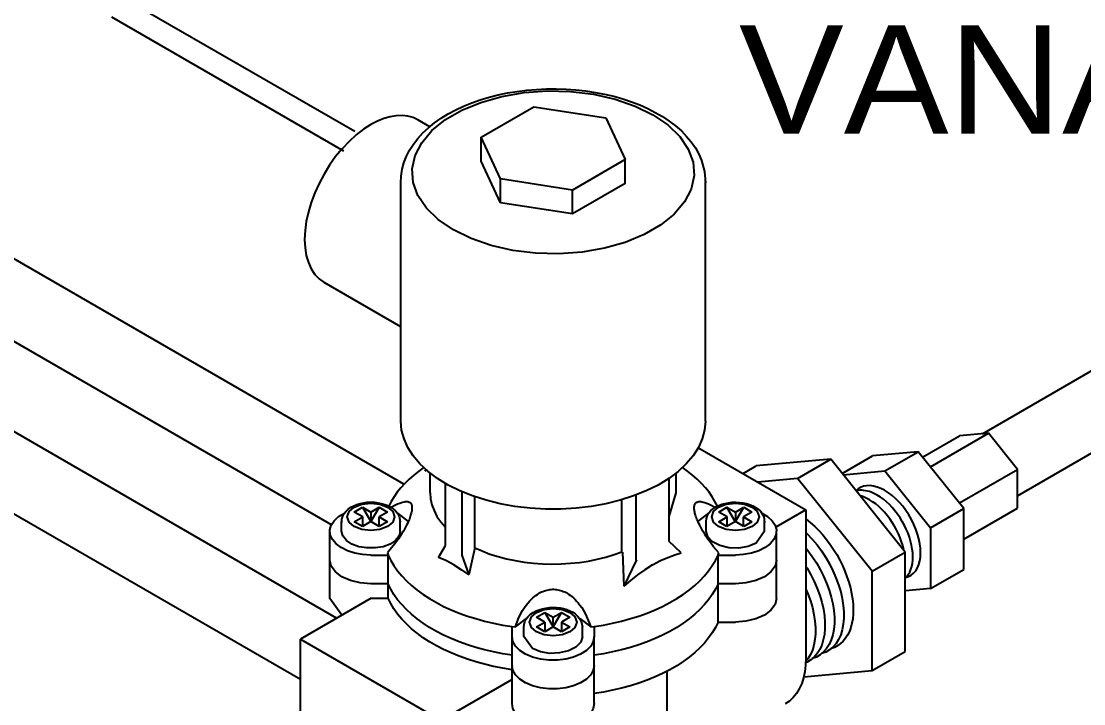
# Model space of a CAD drawing. Header units: centimetres. Extents: x 394264 to 551709, y 50011 to 59011.
# Drawn here: x 525964 to 526077.3, y 53867.6 to 53940.3 of the extents above; entities that cross this region are included whole.
import ezdxf

# ---------------------------------------------------------------- set-up
doc = ezdxf.new("R2010")
doc.units = ezdxf.units.CM
for name, color, linetype, lineweight in [('-M-YNGN-ZON3', 6, 'SP', 30), ('0-KRCN-DETAY-YAZI', 71, 'Continuous', 35), ('0-KRCN-YNG-CIHAZ', 4, 'Continuous', 30)]:
    doc.layers.add(name, color=color, linetype=linetype, lineweight=lineweight)
doc.styles.add('CIZGI', font='tahoma.ttf', dxfattribs={"width": 0.8, "oblique": 20})
doc.styles.add('ROMAND', font='arial.ttf', dxfattribs={"height": 0.5})
doc.linetypes.add('SP', pattern='A,2,-0.1,["SP",CIZGI,S=0.14,R=0.2,X=0,Y=-0.07],-0.255', length=2.355)

# ---------------------------------------------------------------- blocks, each defined once
blk = doc.blocks.new('A$C66BCA59E')
at = {"layer": '0-KRCN-YNG-CIHAZ', "color": 31, "linetype": 'Continuous', "lineweight": -3}
for p, q in [((1332.89, -942.31, 3086.98), (1190.54, -860.12, 3086.98)), ((1325.17, -946.63, 3086.98), (1186.74, -866.71, 3086.98)), ((1325.71, -956.58, 3086.98), (1184.12, -874.83, 3086.98)), ((1321.85, -963.13, 3086.98), (1180.32, -881.41, 3086.98)), ((1327.67, -904.72, 2660.53), (1302.94, -890.44, 2660.53)), ((1326.47, -906.8, 2660.53), (1301.74, -892.52, 2660.53)), ((1394.59, -936.92, 3086.98), (1439.19, -911.17, 3086.98)), ((1398.34, -943.53, 3086.98), (1442.99, -917.75, 3086.98)), ((1375.8, -946.04, 2622.24), (1376.25, -946.4, 2622.24)), ((1376.25, -946.4, 2622.24), (1376.7, -946.8, 2622.24)), ((1376.7, -946.8, 2622.24), (1377.13, -947.24, 2622.24)), ((1377.13, -947.24, 2622.24), (1377.55, -947.7, 2622.24)), ((1375.78, -947.47, 2622.8), (1375.91, -947.59, 2622.24)), ((1375.91, -947.59, 2622.24), (1376.44, -948.15, 2622.24)), ((1376.44, -948.15, 2622.24), (1376.95, -948.76, 2622.24)), ((1377.55, -947.7, 2622.24), (1377.96, -948.2, 2622.24)), ((1377.96, -948.2, 2622.24), (1378.34, -948.71, 2622.24)), ((1375.77, -949.1, 2622.75), (1375.96, -949.35, 2622.24)), ((1375.96, -949.35, 2622.24), (1376.44, -949.99, 2622.24)), ((1376.95, -948.76, 2622.24), (1377.43, -949.41, 2622.24)), ((1377.43, -949.41, 2622.24), (1377.88, -950.1, 2622.24)), ((1378.34, -948.71, 2622.24), (1378.71, -949.25, 2622.24)), ((1378.71, -949.25, 2622.24), (1379.05, -949.81, 2622.24)), ((1376.44, -949.99, 2622.24), (1376.88, -950.67, 2622.24)), ((1376.88, -950.67, 2622.24), (1377.29, -951.38, 2622.24)), ((1377.88, -950.1, 2622.24), (1378.29, -950.8, 2622.24)), ((1379.05, -949.81, 2622.24), (1379.37, -950.38, 2622.24)), ((1379.37, -950.38, 2622.24), (1379.66, -950.97, 2622.24)), ((1375.75, -951.04, 2622.9), (1375.89, -951.25, 2622.24)), ((1375.89, -951.25, 2622.24), (1376.29, -951.96, 2622.24)), ((1377.29, -951.38, 2622.24), (1377.65, -952.11, 2622.24)), ((1378.29, -950.8, 2622.24), (1378.65, -951.53, 2622.24)), ((1378.65, -951.53, 2622.24), (1378.97, -952.27, 2622.24)), ((1379.66, -950.97, 2622.24), (1379.92, -951.56, 2622.24)), ((1379.92, -951.56, 2622.24), (1380.14, -952.16, 2622.24)), ((1376.29, -951.96, 2622.24), (1376.65, -952.68, 2622.24)), ((1376.65, -952.68, 2622.24), (1376.97, -953.41, 2622.24)), ((1377.65, -952.11, 2622.24), (1377.97, -952.84, 2622.24)), ((1377.97, -952.84, 2622.24), (1378.24, -953.59, 2622.24)), ((1378.97, -952.27, 2622.24), (1379.24, -953.02, 2622.24)), ((1380.14, -952.16, 2622.24), (1380.34, -952.75, 2622.24)), ((1380.34, -952.75, 2622.24), (1380.51, -953.35, 2622.24)), ((1375.76, -953.5, 2622.59), (1375.97, -953.98, 2622.24)), ((1375.97, -953.98, 2622.24), (1376.24, -954.72, 2622.24)), ((1376.97, -953.41, 2622.24), (1377.24, -954.15, 2622.24)), ((1378.24, -953.59, 2622.24), (1378.46, -954.33, 2622.24)), ((1379.24, -953.02, 2622.24), (1379.47, -953.76, 2622.24)), ((1379.47, -953.76, 2622.24), (1379.63, -954.5, 2622.24)), ((1380.51, -953.35, 2622.24), (1380.64, -953.94, 2622.24)), ((1380.64, -953.94, 2622.24), (1380.73, -954.51, 2622.24)), ((1376.24, -954.72, 2622.24), (1376.46, -955.46, 2622.24)), ((1377.24, -954.15, 2622.24), (1377.46, -954.89, 2622.24)), ((1377.46, -954.89, 2622.24), (1377.63, -955.62, 2622.24)), ((1378.46, -954.33, 2622.24), (1378.63, -955.06, 2622.24)), ((1378.63, -955.06, 2622.24), (1378.74, -955.78, 2622.24)), ((1379.63, -954.5, 2622.24), (1379.75, -955.22, 2622.24)), ((1379.75, -955.22, 2622.24), (1379.8, -955.92, 2622.24)), ((1380.73, -954.51, 2622.24), (1380.79, -955.08, 2622.24)), ((1380.79, -955.08, 2622.24), (1380.81, -955.63, 2622.24)), ((1376.46, -955.46, 2622.24), (1376.62, -956.18, 2622.24)), ((1376.62, -956.18, 2622.24), (1376.73, -956.89, 2622.24)), ((1377.63, -955.62, 2622.24), (1377.74, -956.34, 2622.24)), ((1377.74, -956.34, 2622.24), (1377.79, -957.03, 2622.24)), ((1378.74, -955.78, 2622.24), (1378.8, -956.47, 2622.24)), ((1379.8, -955.92, 2622.24), (1379.8, -956.59, 2622.24)), ((1380.8, -956.15, 2622.24), (1380.75, -956.66, 2622.24)), ((1380.81, -955.63, 2622.24), (1380.8, -956.15, 2622.24)), ((1376.73, -956.89, 2622.24), (1376.79, -957.58, 2622.24)), ((1377.79, -957.03, 2622.24), (1377.79, -957.69, 2622.24)), ((1378.8, -957.14, 2622.24), (1378.74, -957.77, 2622.24)), ((1378.8, -956.47, 2622.24), (1378.8, -957.14, 2622.24)), ((1379.75, -957.22, 2622.24), (1379.63, -957.81, 2622.24)), ((1379.8, -956.59, 2622.24), (1379.75, -957.22, 2622.24)), ((1380.67, -957.13, 2622.24), (1380.55, -957.58, 2622.24)), ((1380.75, -956.66, 2622.24), (1380.67, -957.13, 2622.24)), ((1376.79, -958.24, 2622.24), (1376.73, -958.87, 2622.24)), ((1376.79, -957.58, 2622.24), (1376.79, -958.24, 2622.24)), ((1377.74, -958.32, 2622.24), (1377.62, -958.9, 2622.24)), ((1377.79, -957.69, 2622.24), (1377.74, -958.32, 2622.24)), ((1378.63, -958.36, 2622.24), (1378.46, -958.9, 2622.24)), ((1378.74, -957.77, 2622.24), (1378.63, -958.36, 2622.24)), ((1379.47, -958.35, 2622.24), (1379.25, -958.84, 2622.24)), ((1379.63, -957.81, 2622.24), (1379.47, -958.35, 2622.24)), ((1380.21, -958.38, 2622.24), (1379.99, -958.72, 2622.24)), ((1380.4, -958, 2622.24), (1380.21, -958.38, 2622.24)), ((1380.55, -957.58, 2622.24), (1380.4, -958, 2622.24)), ((1376.62, -959.45, 2622.24), (1376.45, -959.99, 2622.24)), ((1376.73, -958.87, 2622.24), (1376.62, -959.45, 2622.24)), ((1377.46, -959.44, 2622.24), (1377.24, -959.93, 2622.24)), ((1377.62, -958.9, 2622.24), (1377.46, -959.44, 2622.24)), ((1378.24, -959.38, 2622.24), (1377.97, -959.82, 2622.24)), ((1378.46, -958.9, 2622.24), (1378.24, -959.38, 2622.24)), ((1378.66, -959.65, 2622.24), (1378.29, -959.95, 2622.24)), ((1378.82, -959.69, 2622.24), (1378.46, -959.82, 2622.24)), ((1378.98, -959.28, 2622.24), (1378.66, -959.65, 2622.24)), ((1379.15, -959.51, 2622.24), (1378.82, -959.69, 2622.24)), ((1379.25, -958.84, 2622.24), (1378.98, -959.28, 2622.24)), ((1379.46, -959.29, 2622.24), (1379.15, -959.51, 2622.24)), ((1379.74, -959.03, 2622.24), (1379.46, -959.29, 2622.24)), ((1379.99, -958.72, 2622.24), (1379.74, -959.03, 2622.24)), ((1376.24, -960.47, 2622.24), (1375.97, -960.9, 2622.24)), ((1376.45, -959.99, 2622.24), (1376.24, -960.47, 2622.24)), ((1376.65, -960.72, 2622.24), (1376.29, -961.03, 2622.24)), ((1376.88, -960.73, 2622.24), (1376.44, -960.89, 2622.24)), ((1376.97, -960.36, 2622.24), (1376.65, -960.72, 2622.24)), ((1377.29, -960.49, 2622.24), (1376.88, -960.73, 2622.24)), ((1377.24, -959.93, 2622.24), (1376.97, -960.36, 2622.24)), ((1377.65, -960.18, 2622.24), (1377.29, -960.49, 2622.24)), ((1377.88, -960.19, 2622.24), (1377.44, -960.36, 2622.24)), ((1377.97, -959.82, 2622.24), (1377.65, -960.18, 2622.24)), ((1378.29, -959.95, 2622.24), (1377.88, -960.19, 2622.24)), ((1375.88, -961.26, 2622.24), (1375.74, -961.32, 2622.08)), ((1375.97, -960.9, 2622.24), (1375.75, -961.14, 2622.06)), ((1376.29, -961.03, 2622.24), (1375.88, -961.26, 2622.24))]:
    blk.add_line(p, q, dxfattribs=at)
at = {"layer": '0-KRCN-YNG-CIHAZ', "color": 31, "linetype": 'Continuous', "lineweight": -3, "extrusion": (0, 0.816497, 0.57735)}
for p, q in [((1341.13, -905.32, 2621.73), (1346.75, -902.08, 2621.73)), ((1346.75, -902.08, 2621.73), (1354.42, -903.26, 2621.73)), ((1335.64, -904.2, 2621.73), (1334.37, -903.47, 2621.73)), ((1354.42, -903.26, 2621.73), (1356.48, -907.7, 2621.73)), ((1341.13, -907.87, 2621.73), (1341.13, -905.32, 2621.73)), ((1343.19, -909.75, 2621.73), (1341.13, -905.32, 2621.73)), ((1343.19, -912.3, 2621.73), (1341.13, -907.87, 2621.73)), ((1356.48, -907.7, 2621.73), (1350.86, -910.94, 2621.73)), ((1356.48, -910.24, 2621.73), (1356.48, -907.7, 2621.73)), ((1343.19, -912.3, 2621.73), (1343.19, -909.75, 2621.73)), ((1350.86, -910.94, 2621.73), (1343.19, -909.75, 2621.73)), ((1332.56, -935.59, 2621.73), (1332.56, -910.04, 2621.73)), ((1356.48, -910.24, 2621.73), (1350.86, -913.49, 2621.73)), ((1350.86, -913.49, 2621.73), (1350.86, -910.94, 2621.73)), ((1365.04, -935.59, 2621.73), (1365.04, -910.04, 2621.73)), ((1350.86, -913.49, 2621.73), (1343.19, -912.3, 2621.73)), ((1332.56, -925.52, 2621.73), (1324.37, -920.79, 2621.73)), ((1389.05, -940.44, 2625.34), (1395.25, -936.86, 2625.34)), ((1395.25, -936.86, 2625.34), (1392.15, -937.14, 2625.34)), ((1398.34, -940.72, 2625.34), (1395.25, -936.86, 2625.34)), ((1388.19, -939.43, 2625.34), (1392.15, -937.14, 2625.34)), ((1364.23, -938.37, 2621.73), (1375.76, -945.03, 2621.73)), ((1379.62, -941.15, 2625.09), (1382.86, -939.28, 2625.34)), ((1387.72, -938.85, 2625.34), (1382.86, -939.28, 2625.34)), ((1384.19, -940.89, 2625.34), (1387.72, -938.85, 2625.34)), ((1392.59, -944.9, 2625.34), (1387.72, -938.85, 2625.34)), ((1369.07, -941.16, 2620.49), (1370.46, -940.35, 2622.24)), ((1378.41, -939.64, 2622.24), (1370.46, -940.35, 2622.24)), ((1374.88, -941.68, 2622.24), (1378.41, -939.64, 2622.24)), ((1386.36, -949.53, 2622.24), (1378.41, -939.64, 2622.24)), ((1335.25, -940.67, 2621.73), (1335.13, -940.91, 2621.73)), ((1335.35, -940.76, 2621.73), (1335.13, -940.91, 2621.73)), ((1335.68, -943.23, 2621.73), (1335.68, -941.05, 2621.73)), ((1361.18, -948.34, 2621.73), (1361.18, -941.6, 2621.73)), ((1361.92, -943.23, 2621.73), (1361.92, -941.11, 2621.73)), ((1379.74, -941.29, 2625.29), (1384.19, -940.89, 2625.34)), ((1384.19, -940.89, 2625.34), (1389.05, -946.94, 2625.34)), ((1392.15, -944.29, 2625.34), (1398.34, -940.72, 2625.34)), ((1398.34, -944.85, 2625.34), (1398.34, -940.72, 2625.34)), ((1337.31, -948.84, 2621.73), (1337.31, -942.15, 2621.73)), ((1374.88, -941.68, 2622.24), (1370.63, -942.07, 2621.78)), ((1382.82, -951.57, 2622.24), (1374.88, -941.68, 2622.24)), ((1339.08, -943.06, 2621.73), (1339.08, -949.86, 2621.73)), ((1340.45, -949.07, 2621.73), (1340.45, -943.59, 2621.73)), ((1357.64, -943.42, 2621.73), (1357.64, -950.38, 2621.73)), ((1361.18, -945.75, 2621.73), (1361.92, -943.23, 2621.73)), ((1327.6, -945.27, 2621.73), (1328.48, -944.76, 2621.73)), ((1328.48, -944.76, 2621.73), (1329.37, -946.29, 2621.73)), ((1328.48, -944.76, 2621.73), (1329.37, -945.28, 2621.73)), ((1329.37, -945.28, 2621.73), (1330.26, -944.76, 2621.73)), ((1330.26, -944.76, 2621.73), (1329.38, -946.29, 2621.73)), ((1330.26, -944.76, 2621.73), (1331.14, -945.27, 2621.73)), ((1356.14, -949.51, 2621.73), (1356.14, -943.91, 2621.73)), ((1366.47, -945.27, 2621.73), (1367.34, -944.76, 2621.73)), ((1368.23, -946.29, 2621.73), (1367.34, -944.76, 2621.73)), ((1367.34, -944.76, 2621.73), (1368.24, -945.28, 2621.73)), ((1368.24, -946.29, 2621.73), (1369.13, -944.76, 2621.73)), ((1368.24, -945.28, 2621.73), (1369.13, -944.76, 2621.73)), ((1369.13, -944.76, 2621.73), (1370, -945.27, 2621.73)), ((1389.05, -946.94, 2625.34), (1392.59, -944.9, 2625.34)), ((1392.59, -948.17, 2625.34), (1398.34, -944.85, 2625.34)), ((1392.59, -951.39, 2625.34), (1392.59, -944.9, 2625.34)), ((1328.5, -945.78, 2621.73), (1327.6, -945.27, 2621.73)), ((1327.6, -946.3, 2621.73), (1328.5, -945.78, 2621.73)), ((1328.5, -946.79, 2621.73), (1328.5, -945.78, 2621.73)), ((1329.37, -945.28, 2621.73), (1329.37, -946.29, 2621.73)), ((1331.14, -945.27, 2621.73), (1330.25, -945.78, 2621.73)), ((1330.25, -946.79, 2621.73), (1330.25, -945.78, 2621.73)), ((1330.25, -945.78, 2621.73), (1331.14, -946.3, 2621.73)), ((1332.2, -945.38, 2621.73), (1333.36, -946.27, 2621.73)), ((1364.25, -946.27, 2621.73), (1365.4, -945.39, 2621.73)), ((1367.36, -945.78, 2621.73), (1366.47, -945.27, 2621.73)), ((1366.47, -946.3, 2621.73), (1367.36, -945.78, 2621.73)), ((1367.36, -946.79, 2621.73), (1367.36, -945.78, 2621.73)), ((1368.24, -945.28, 2621.73), (1368.24, -946.29, 2621.73)), ((1370, -945.27, 2621.73), (1369.11, -945.78, 2621.73)), ((1369.11, -945.78, 2621.73), (1370, -946.3, 2621.73)), ((1369.11, -946.79, 2621.73), (1369.11, -945.78, 2621.73)), ((1375.76, -945.03, 2621.73), (1372.55, -946.88, 2621.73)), ((1375.76, -945.03, 2621.73), (1375.76, -960.85, 2621.73)), ((1326.25, -947.32, 2621.73), (1326.25, -946.27, 2621.73)), ((1328.48, -946.8, 2621.73), (1327.6, -946.3, 2621.73)), ((1329.37, -946.29, 2621.73), (1328.48, -946.8, 2621.73)), ((1330.26, -946.8, 2621.73), (1329.37, -946.29, 2621.73)), ((1331.14, -946.3, 2621.73), (1330.26, -946.8, 2621.73)), ((1332.49, -947.32, 2621.73), (1332.49, -946.27, 2621.73)), ((1365.12, -947.32, 2621.73), (1365.12, -946.27, 2621.73)), ((1367.34, -946.8, 2621.73), (1366.47, -946.3, 2621.73)), ((1368.24, -946.29, 2621.73), (1367.34, -946.8, 2621.73)), ((1369.13, -946.8, 2621.73), (1368.24, -946.29, 2621.73)), ((1370, -946.3, 2621.73), (1369.13, -946.8, 2621.73)), ((1371.36, -947.32, 2621.73), (1371.36, -946.27, 2621.73)), ((1389.05, -946.94, 2625.34), (1389.05, -953.43, 2625.34)), ((1324.99, -950.39, 2621.73), (1324.99, -947.32, 2621.73)), ((1324.99, -950.39, 2621.73), (1324.99, -947.32, 2621.73)), ((1361.13, -948.36, 2621.73), (1361.18, -948.34, 2621.73)), ((1362.47, -949.62, 2621.73), (1361.13, -948.36, 2621.73)), ((1371.36, -947.32, 2621.73), (1370.44, -948.59, 2621.73)), ((1372.62, -950.39, 2621.73), (1372.62, -947.32, 2621.73)), ((1372.62, -950.39, 2621.73), (1372.62, -947.32, 2621.73)), ((1336.58, -950.1, 2621.73), (1337.31, -948.84, 2621.73)), ((1340.45, -949.07, 2621.73), (1340.46, -949.08, 2621.73)), ((1382.82, -951.57, 2622.24), (1386.36, -949.53, 2622.24)), ((1386.36, -960.13, 2622.24), (1386.36, -949.53, 2622.24)), ((1324.99, -954.47, 2621.73), (1324.99, -950.39, 2621.73)), ((1329.37, -949.85, 2621.73), (1331.22, -949.85, 2621.73)), ((1331.13, -949.63, 2621.73), (1331.22, -949.85, 2621.73)), ((1331.22, -952.92, 2621.73), (1331.22, -949.85, 2621.73)), ((1339.08, -949.86, 2621.73), (1339.81, -951.97, 2621.73)), ((1357.69, -950.35, 2621.73), (1356.35, -953.16, 2621.73)), ((1357.64, -950.38, 2621.73), (1357.69, -950.35, 2621.73)), ((1366.39, -949.85, 2621.73), (1366.47, -949.63, 2621.73)), ((1366.39, -952.92, 2621.73), (1366.39, -949.85, 2621.73)), ((1366.39, -949.85, 2621.73), (1368.24, -949.85, 2621.73)), ((1372.62, -954.47, 2621.73), (1372.62, -950.39, 2621.73)), ((1382.82, -962.17, 2622.24), (1382.82, -951.57, 2622.24)), ((1389.05, -953.43, 2625.34), (1392.59, -951.39, 2625.34)), ((1331.22, -952.92, 2621.73), (1329.37, -952.92, 2621.73)), ((1331.22, -952.92, 2621.73), (1329.37, -952.92, 2621.73)), ((1331.22, -954.45, 2621.73), (1331.22, -952.92, 2621.73)), ((1366.39, -957, 2621.73), (1366.39, -952.92, 2621.73)), ((1368.24, -952.92, 2621.73), (1366.39, -952.92, 2621.73)), ((1368.24, -952.92, 2621.73), (1366.39, -952.92, 2621.73)), ((1389.05, -953.43, 2625.34), (1386.4, -953.67, 2625.06)), ((1329.41, -954.45, 2621.73), (1321.85, -958.81, 2621.73)), ((1326.28, -956.26, 2621.73), (1324.99, -954.47, 2621.73)), ((1329.41, -954.45, 2621.73), (1331.22, -954.45, 2621.73)), ((1347.04, -956.49, 2621.73), (1347.91, -955.98, 2621.73)), ((1347.91, -955.98, 2621.73), (1348.8, -957.51, 2621.73)), ((1347.91, -955.98, 2621.73), (1348.8, -956.49, 2621.73)), ((1348.8, -956.49, 2621.73), (1349.69, -955.98, 2621.73)), ((1348.81, -957.51, 2621.73), (1349.69, -955.98, 2621.73)), ((1349.69, -955.98, 2621.73), (1350.57, -956.49, 2621.73)), ((1344.42, -958.54, 2621.73), (1344.42, -957.47, 2621.73)), ((1344.42, -957.47, 2621.73), (1344.79, -957.52, 2621.73)), ((1344.79, -957.52, 2621.73), (1345.97, -956.61, 2621.73)), ((1347.93, -957, 2621.73), (1347.04, -956.49, 2621.73)), ((1347.04, -957.51, 2621.73), (1347.93, -957, 2621.73)), ((1347.93, -957, 2621.73), (1347.93, -958.01, 2621.73)), ((1348.8, -957.51, 2621.73), (1348.8, -956.49, 2621.73)), ((1350.57, -956.49, 2621.73), (1349.68, -957, 2621.73)), ((1349.68, -957, 2621.73), (1350.57, -957.51, 2621.73)), ((1349.68, -957, 2621.73), (1349.68, -958.01, 2621.73)), ((1351.64, -956.61, 2621.73), (1352.81, -957.52, 2621.73)), ((1352.81, -957.52, 2621.73), (1353.18, -957.47, 2621.73)), ((1353.18, -957.47, 2621.73), (1353.18, -958.54, 2621.73)), ((1353.18, -957.47, 2621.73), (1353.18, -957.47, 2621.73)), ((1366.39, -957, 2621.73), (1368.24, -957, 2621.73)), ((1344.42, -961.61, 2621.73), (1344.42, -958.54, 2621.73)), ((1344.42, -961.61, 2621.73), (1344.42, -958.54, 2621.73)), ((1344.42, -961.61, 2621.73), (1344.42, -958.54, 2621.73)), ((1345.68, -958.54, 2621.73), (1345.68, -957.49, 2621.73)), ((1346.6, -959.81, 2621.73), (1345.68, -958.54, 2621.73)), ((1347.91, -958.02, 2621.73), (1347.04, -957.51, 2621.73)), ((1348.8, -957.51, 2621.73), (1347.91, -958.02, 2621.73)), ((1349.69, -958.02, 2621.73), (1348.8, -957.51, 2621.73)), ((1350.57, -957.51, 2621.73), (1349.69, -958.02, 2621.73)), ((1351.92, -958.54, 2621.73), (1351.92, -957.49, 2621.73)), ((1353.18, -961.61, 2621.73), (1353.18, -958.54, 2621.73)), ((1353.18, -961.61, 2621.73), (1353.18, -958.54, 2621.73)), ((1353.18, -961.61, 2621.73), (1353.18, -958.54, 2621.73)), ((1321.85, -958.81, 2621.73), (1336.87, -967.48, 2621.73)), ((1321.85, -973.69, 2620.4), (1321.85, -958.81, 2621.73)), ((1382.82, -962.17, 2622.24), (1386.36, -960.13, 2622.24)), ((1344.42, -961.6, 2621.73), (1344.42, -961.61, 2621.73)), ((1344.42, -961.61, 2621.73), (1344.42, -961.6, 2621.73)), ((1344.42, -965.69, 2621.73), (1344.42, -961.61, 2621.73)), ((1344.42, -965.69, 2621.73), (1344.42, -961.61, 2621.73)), ((1353.18, -965.69, 2621.73), (1353.18, -961.61, 2621.73)), ((1353.18, -965.69, 2621.73), (1353.18, -961.61, 2621.73)), ((1344.42, -963.12, 2621.73), (1336.87, -967.48, 2621.73)), ((1360.98, -967.35, 2621.73), (1360.98, -962.22, 2621.73)), ((1375.54, -962.82, 2622.15), (1382.82, -962.17, 2622.24))]:
    blk.add_line(p, q, dxfattribs=at)
at = {"layer": '0-KRCN-YNG-CIHAZ', "color": 31, "linetype": 'Continuous', "lineweight": -3, "extrusion": (-2.8e-15, -5.8e-15, -1)}
for p, q in [((1381.17, -943, 2625.34), (1381.13, -943.02, 2625.29)), ((1381.35, -942.97, 2625.34), (1381.17, -943, 2625.34)), ((1381.53, -942.95, 2625.34), (1381.35, -942.97, 2625.34)), ((1381.72, -942.95, 2625.34), (1381.53, -942.95, 2625.34)), ((1381.92, -942.96, 2625.34), (1381.72, -942.95, 2625.34)), ((1382.12, -942.99, 2625.34), (1381.92, -942.96, 2625.34)), ((1382.32, -943.03, 2625.34), (1382.12, -942.99, 2625.34)), ((1382.53, -943.09, 2625.34), (1382.32, -943.03, 2625.34)), ((1382.73, -943.16, 2625.34), (1382.53, -943.09, 2625.34)), ((1382.95, -943.25, 2625.34), (1382.73, -943.16, 2625.34)), ((1383.16, -943.35, 2625.34), (1382.95, -943.25, 2625.34)), ((1383.37, -943.46, 2625.34), (1383.16, -943.35, 2625.34))]:
    blk.add_line(p, q, dxfattribs=at)
at = {"layer": '0-KRCN-YNG-CIHAZ', "color": 31, "linetype": 'Continuous', "lineweight": -3, "extrusion": (8e-15, 1.6e-14, -1)}
for p, q in [((1381.71, -943.58, 2625.34), (1381.51, -943.53, 2625.34)), ((1381.92, -943.66, 2625.34), (1381.71, -943.58, 2625.34)), ((1382.13, -943.74, 2625.34), (1381.92, -943.66, 2625.34)), ((1382.34, -943.85, 2625.34), (1382.13, -943.74, 2625.34)), ((1382.55, -943.96, 2625.34), (1382.34, -943.85, 2625.34))]:
    blk.add_line(p, q, dxfattribs=at)
at = {"layer": '0-KRCN-YNG-CIHAZ', "color": 31, "linetype": 'Continuous', "lineweight": -3, "extrusion": (2.2e-15, -5.5e-15, -1)}
for p, q in [((1383.7, -943.67, 2625.34), (1383.37, -943.46, 2625.34)), ((1384.03, -943.91, 2625.34), (1383.7, -943.67, 2625.34)), ((1384.35, -944.18, 2625.34), (1384.03, -943.91, 2625.34)), ((1384.66, -944.47, 2625.34), (1384.35, -944.18, 2625.34)), ((1384.97, -944.79, 2625.34), (1384.66, -944.47, 2625.34)), ((1385.26, -945.14, 2625.34), (1384.97, -944.79, 2625.34)), ((1385.54, -945.5, 2625.34), (1385.26, -945.14, 2625.34)), ((1385.8, -945.88, 2625.34), (1385.54, -945.5, 2625.34)), ((1386.04, -946.28, 2625.34), (1385.8, -945.88, 2625.34)), ((1386.27, -946.69, 2625.34), (1386.04, -946.28, 2625.34)), ((1386.47, -947.11, 2625.34), (1386.27, -946.69, 2625.34)), ((1386.65, -947.53, 2625.34), (1386.47, -947.11, 2625.34)), ((1386.8, -947.95, 2625.34), (1386.65, -947.53, 2625.34)), ((1386.93, -948.38, 2625.34), (1386.8, -947.95, 2625.34)), ((1387.03, -948.8, 2625.34), (1386.93, -948.38, 2625.34)), ((1387.1, -949.21, 2625.34), (1387.03, -948.8, 2625.34)), ((1387.15, -949.62, 2625.34), (1387.1, -949.21, 2625.34)), ((1387.12, -950.73, 2625.34), (1387.16, -950.38, 2625.34)), ((1387.17, -950.01, 2625.34), (1387.15, -949.62, 2625.34)), ((1387.16, -950.38, 2625.34), (1387.17, -950.01, 2625.34)), ((1386.68, -951.91, 2625.34), (1386.83, -951.66, 2625.34)), ((1386.83, -951.66, 2625.34), (1386.95, -951.37, 2625.34)), ((1386.95, -951.37, 2625.34), (1387.05, -951.07, 2625.34)), ((1387.05, -951.07, 2625.34), (1387.12, -950.73, 2625.34)), ((1386.37, -952.26, 2625.25), (1386.51, -952.13, 2625.34)), ((1386.51, -952.13, 2625.34), (1386.68, -951.91, 2625.34))]:
    blk.add_line(p, q, dxfattribs=at)
at = {"layer": '0-KRCN-YNG-CIHAZ', "color": 31, "linetype": 'Continuous', "lineweight": -3, "extrusion": (-1.3e-15, 3.8e-15, -1)}
for p, q in [((1382.88, -944.17, 2625.34), (1382.55, -943.96, 2625.34)), ((1383.21, -944.4, 2625.34), (1382.88, -944.17, 2625.34)), ((1383.53, -944.67, 2625.34), (1383.21, -944.4, 2625.34)), ((1383.84, -944.96, 2625.34), (1383.53, -944.67, 2625.34)), ((1384.14, -945.28, 2625.34), (1383.84, -944.96, 2625.34)), ((1384.43, -945.62, 2625.34), (1384.14, -945.28, 2625.34)), ((1384.71, -945.99, 2625.34), (1384.43, -945.62, 2625.34)), ((1384.97, -946.37, 2625.34), (1384.71, -945.99, 2625.34)), ((1385.21, -946.76, 2625.34), (1384.97, -946.37, 2625.34)), ((1385.44, -947.17, 2625.34), (1385.21, -946.76, 2625.34)), ((1385.64, -947.58, 2625.34), (1385.44, -947.17, 2625.34)), ((1385.81, -948, 2625.34), (1385.64, -947.58, 2625.34)), ((1385.97, -948.43, 2625.34), (1385.81, -948, 2625.34)), ((1386.09, -948.85, 2625.34), (1385.97, -948.43, 2625.34)), ((1386.19, -949.27, 2625.34), (1386.09, -948.85, 2625.34))]:
    blk.add_line(p, q, dxfattribs=at)
at = {"layer": '0-KRCN-YNG-CIHAZ', "color": 31, "linetype": 'Continuous', "lineweight": -3, "elevation": 2621.73}
for points in [[(1332.57, -910.17), (1332.59, -909.45), (1332.7, -908.73), (1332.89, -908.03), (1333.16, -907.35), (1333.5, -906.69), (1333.91, -906.05), (1334.38, -905.44), (1334.92, -904.85), (1335.52, -904.3), (1336.17, -903.78), (1336.87, -903.29), (1337.62, -902.83), (1338.42, -902.4), (1339.26, -902.01), (1340.13, -901.65), (1341.04, -901.33), (1341.99, -901.05), (1342.96, -900.8), (1343.95, -900.59), (1344.97, -900.43), (1346, -900.3), (1347.04, -900.21), (1348.09, -900.16), (1349.14, -900.15), (1350.19, -900.19), (1351.23, -900.26), (1352.27, -900.37), (1353.29, -900.53), (1354.29, -900.72), (1355.27, -900.95), (1356.22, -901.22), (1357.15, -901.53), (1358.04, -901.87), (1358.89, -902.25), (1359.7, -902.67), (1360.47, -903.11), (1361.19, -903.59), (1361.86, -904.11), (1362.48, -904.65), (1363.04, -905.22), (1363.53, -905.82), (1363.97, -906.45), (1364.33, -907.11), (1364.63, -907.78), (1364.95, -908.96), (1365.04, -910.17)], [(1359.44, -902.92), (1361.04, -904.01), (1362.32, -905.24), (1363.22, -906.58), (1363.73, -907.98), (1363.83, -909.41), (1363.52, -910.84), (1362.82, -912.21), (1361.72, -913.5), (1360.28, -914.67), (1358.52, -915.68), (1356.5, -916.52), (1354.27, -917.14), (1351.89, -917.55), (1349.43, -917.73), (1346.94, -917.67), (1344.51, -917.38), (1342.2, -916.86), (1340.06, -916.12), (1338.17, -915.2), (1336.56, -914.1), (1335.29, -912.87), (1334.39, -911.53), (1333.88, -910.13), (1333.78, -908.7), (1334.08, -907.27), (1334.79, -905.9), (1335.88, -904.61), (1337.33, -903.44), (1339.08, -902.43), (1341.11, -901.6), (1343.34, -900.97), (1345.72, -900.56), (1348.18, -900.38), (1350.66, -900.44), (1353.1, -900.73), (1355.41, -901.25), (1357.54, -901.99), (1359.44, -902.92)], [(1365.04, -935.59), (1364.96, -936.54), (1364.71, -937.48), (1364.3, -938.4), (1363.73, -939.29), (1363, -940.14), (1362.13, -940.95), (1361.13, -941.7), (1359.99, -942.39), (1358.74, -943.01), (1357.39, -943.55), (1355.96, -944.01), (1354.44, -944.38), (1352.87, -944.67), (1351.26, -944.86), (1349.63, -944.96), (1347.98, -944.96), (1346.34, -944.86), (1344.73, -944.67), (1343.16, -944.38), (1341.65, -944.01), (1340.21, -943.55), (1338.86, -943.01), (1337.62, -942.39), (1336.48, -941.7), (1335.47, -940.95), (1334.6, -940.14), (1333.88, -939.29), (1333.31, -938.4), (1332.9, -937.48), (1332.65, -936.54), (1332.56, -935.59)], [(1335.06, -940.5), (1334.48, -940.91), (1333.95, -941.33), (1333.45, -941.77), (1332.98, -942.22), (1332.56, -942.68), (1332.18, -943.15), (1331.84, -943.64), (1331.54, -944.13), (1331.29, -944.64)], [(1326.26, -946.37), (1326.27, -946.04), (1326.36, -945.72), (1326.51, -945.43), (1326.72, -945.17), (1326.96, -944.95), (1327.24, -944.75), (1327.55, -944.59), (1327.88, -944.46), (1328.23, -944.35), (1328.6, -944.28), (1328.97, -944.23), (1329.36, -944.22), (1329.74, -944.23), (1330.12, -944.27), (1330.48, -944.35), (1330.84, -944.45), (1331.17, -944.58), (1331.48, -944.74), (1331.76, -944.93), (1332.01, -945.15), (1332.21, -945.4), (1332.37, -945.69), (1332.49, -946.3)], [(1331.15, -944.75), (1331.7, -945.22), (1331.89, -945.78), (1331.7, -946.34), (1331.15, -946.81), (1330.34, -947.13), (1329.37, -947.24), (1328.41, -947.13), (1327.59, -946.81), (1327.04, -946.34), (1326.85, -945.78), (1327.04, -945.22), (1327.59, -944.75), (1328.41, -944.44), (1329.37, -944.33), (1330.34, -944.44), (1331.15, -944.75)], [(1331.53, -944.76), (1331.93, -944.55), (1332.21, -944.41), (1332.44, -944.32), (1332.62, -944.25), (1332.78, -944.21), (1332.91, -944.18), (1333.03, -944.16), (1333.13, -944.15), (1333.23, -944.15), (1333.31, -944.16), (1333.38, -944.18), (1333.44, -944.2), (1333.5, -944.23), (1333.55, -944.26), (1333.59, -944.3), (1333.63, -944.35), (1333.66, -944.4), (1333.69, -944.45), (1333.71, -944.51), (1333.73, -944.58), (1333.74, -944.65), (1333.75, -944.72), (1333.75, -944.8), (1333.75, -944.88), (1333.75, -944.97), (1333.73, -945.06), (1333.72, -945.16), (1333.7, -945.26), (1333.67, -945.37), (1333.64, -945.49), (1333.61, -945.61), (1333.57, -945.73), (1333.52, -945.87), (1333.47, -946.01), (1333.4, -946.16), (1333.33, -946.32), (1333.26, -946.49), (1333.17, -946.67), (1333.07, -946.87), (1332.96, -947.08), (1332.83, -947.31), (1332.68, -947.55), (1332.5, -947.83), (1332.3, -948.14), (1332.04, -948.51), (1331.13, -949.63)], [(1366.47, -949.63), (1365.92, -948.97), (1365.57, -948.51), (1365.31, -948.15), (1365.1, -947.83), (1364.93, -947.56), (1364.78, -947.31), (1364.65, -947.08), (1364.54, -946.87), (1364.44, -946.68), (1364.35, -946.49), (1364.27, -946.32), (1364.21, -946.16), (1364.14, -946.01), (1364.09, -945.87), (1364.04, -945.74), (1364, -945.61), (1363.96, -945.49), (1363.93, -945.37), (1363.91, -945.26), (1363.89, -945.16), (1363.87, -945.06), (1363.86, -944.97), (1363.86, -944.88), (1363.86, -944.8), (1363.86, -944.72), (1363.87, -944.65), (1363.88, -944.58), (1363.89, -944.51), (1363.92, -944.45), (1363.94, -944.4), (1363.97, -944.35), (1364.01, -944.3), (1364.06, -944.26), (1364.1, -944.23), (1364.16, -944.2), (1364.22, -944.18), (1364.3, -944.16), (1364.38, -944.15), (1364.47, -944.15), (1364.57, -944.16), (1364.69, -944.18), (1364.82, -944.21), (1364.98, -944.25), (1365.16, -944.32), (1365.38, -944.41), (1365.66, -944.54), (1366.04, -944.74)], [(1365.12, -946.29), (1365.15, -945.96), (1365.26, -945.64), (1365.42, -945.36), (1365.64, -945.11), (1366.15, -944.72)], [(1370.02, -944.75), (1370.56, -945.22), (1370.76, -945.78), (1370.56, -946.34), (1370.02, -946.81), (1369.2, -947.13), (1368.24, -947.24), (1367.27, -947.13), (1366.45, -946.81), (1365.91, -946.34), (1365.72, -945.78), (1365.91, -945.22), (1366.45, -944.75), (1367.27, -944.44), (1368.24, -944.33), (1369.2, -944.44), (1370.02, -944.75)], [(1366.15, -944.72), (1366.46, -944.57), (1366.8, -944.44), (1367.15, -944.34), (1367.52, -944.27), (1367.9, -944.23), (1368.28, -944.22), (1368.67, -944.24), (1369.04, -944.28), (1369.41, -944.36), (1369.76, -944.47), (1370.09, -944.6), (1370.39, -944.77), (1370.67, -944.96), (1370.91, -945.19), (1371.11, -945.45), (1371.26, -945.74), (1371.35, -946.37)], [(1329.37, -949.85), (1328.49, -949.79), (1327.64, -949.64), (1326.86, -949.39), (1326.19, -949.05), (1325.65, -948.65), (1325.26, -948.19), (1325.04, -947.69), (1325, -947.18), (1325.14, -946.67), (1325.45, -946.19), (1325.93, -945.76), (1326.54, -945.39)], [(1371.06, -945.38), (1371.68, -945.75), (1372.15, -946.19), (1372.47, -946.67), (1372.61, -947.17), (1372.57, -947.69), (1372.35, -948.19), (1371.96, -948.65), (1371.42, -949.05), (1370.74, -949.39), (1369.97, -949.64), (1369.12, -949.79), (1368.24, -949.85)], [(1332.49, -947.32), (1332.37, -947.82), (1332, -948.29), (1331.42, -948.68), (1330.67, -948.96), (1329.82, -949.1), (1328.93, -949.1), (1328.08, -948.96), (1327.33, -948.68), (1326.75, -948.29), (1326.38, -947.82), (1326.25, -947.32)], [(1370.44, -948.59), (1369.59, -948.94), (1368.58, -949.11), (1367.54, -949.07), (1366.58, -948.84), (1365.8, -948.44), (1365.29, -947.91), (1365.12, -947.32)], [(1356.2, -949.55), (1356.28, -951.34), (1356.35, -953.16)], [(1329.37, -952.92), (1328.24, -952.83), (1327.18, -952.58), (1326.28, -952.17), (1325.58, -951.65), (1325.14, -951.04), (1324.99, -950.39)], [(1329.37, -952.92), (1328.24, -952.83), (1327.18, -952.58), (1326.28, -952.17), (1325.58, -951.65), (1325.14, -951.04), (1324.99, -950.39)], [(1359.41, -950.89), (1360.25, -950.45), (1361.04, -950.1), (1361.77, -949.83), (1362.47, -949.62)], [(1372.62, -950.39), (1372.47, -951.04), (1372.03, -951.65), (1371.33, -952.17), (1370.43, -952.58), (1369.37, -952.83), (1368.24, -952.92)], [(1372.62, -950.39), (1372.47, -951.04), (1372.03, -951.65), (1371.33, -952.17), (1370.43, -952.58), (1369.37, -952.83), (1368.24, -952.92)], [(1338.2, -950.89), (1339.03, -951.41), (1339.81, -951.97)], [(1344.42, -960.54), (1343.43, -960.38), (1342.45, -960.18), (1341.5, -959.96), (1340.56, -959.7), (1339.66, -959.42), (1338.78, -959.1), (1337.94, -958.76), (1337.13, -958.39), (1336.36, -957.99), (1335.63, -957.57), (1334.94, -957.13), (1334.3, -956.66), (1333.71, -956.17), (1333.16, -955.67), (1332.67, -955.14), (1332.22, -954.61), (1331.83, -954.05), (1331.5, -953.49), (1331.22, -952.92)], [(1344.42, -960.54), (1343.43, -960.38), (1342.45, -960.18), (1341.5, -959.96), (1340.56, -959.7), (1339.66, -959.42), (1338.78, -959.1), (1337.94, -958.76), (1337.13, -958.39), (1336.36, -957.99), (1335.63, -957.57), (1334.94, -957.13), (1334.3, -956.66), (1333.71, -956.17), (1333.16, -955.67), (1332.67, -955.14), (1332.22, -954.61), (1331.83, -954.05), (1331.5, -953.49), (1331.22, -952.92)], [(1366.39, -952.92), (1366.11, -953.49), (1365.77, -954.05), (1365.39, -954.61), (1364.94, -955.14), (1364.45, -955.67), (1363.9, -956.17), (1363.31, -956.66), (1362.66, -957.13), (1361.98, -957.57), (1361.25, -957.99), (1360.48, -958.39), (1359.67, -958.76), (1358.82, -959.1), (1357.95, -959.42), (1357.04, -959.7), (1356.11, -959.96), (1355.15, -960.18), (1354.18, -960.38), (1353.18, -960.54)], [(1366.39, -952.92), (1366.11, -953.49), (1365.77, -954.05), (1365.39, -954.61), (1364.94, -955.14), (1364.45, -955.67), (1363.9, -956.17), (1363.31, -956.66), (1362.66, -957.13), (1361.98, -957.57), (1361.25, -957.99), (1360.48, -958.39), (1359.67, -958.76), (1358.82, -959.1), (1357.95, -959.42), (1357.04, -959.7), (1356.11, -959.96), (1355.15, -960.18), (1354.18, -960.38), (1353.18, -960.54)], [(1344.79, -957.52), (1345.09, -956.69), (1345.33, -956.17), (1345.55, -955.78), (1345.75, -955.46), (1345.94, -955.19), (1346.13, -954.96), (1346.3, -954.76), (1346.47, -954.58), (1346.64, -954.42), (1346.8, -954.28), (1346.96, -954.16), (1347.12, -954.05), (1347.27, -953.95), (1347.42, -953.86), (1347.57, -953.79), (1347.72, -953.72), (1347.87, -953.67), (1348.01, -953.62), (1348.16, -953.58), (1348.3, -953.55), (1348.45, -953.52), (1348.59, -953.51), (1348.73, -953.5), (1348.88, -953.5), (1349.02, -953.51), (1349.16, -953.52), (1349.31, -953.55), (1349.45, -953.58), (1349.59, -953.62), (1349.74, -953.67), (1349.89, -953.72), (1350.04, -953.79), (1350.19, -953.86), (1350.34, -953.95), (1350.49, -954.05), (1350.65, -954.16), (1350.81, -954.28), (1350.97, -954.42), (1351.14, -954.58), (1351.31, -954.76), (1351.48, -954.96), (1351.66, -955.19), (1351.86, -955.46), (1352.06, -955.78), (1352.27, -956.17), (1352.81, -957.52)], [(1344.42, -962.07), (1343.43, -961.91), (1342.45, -961.72), (1341.5, -961.49), (1340.56, -961.24), (1339.66, -960.95), (1338.78, -960.64), (1337.94, -960.29), (1337.13, -959.92), (1336.36, -959.53), (1335.63, -959.11), (1334.94, -958.66), (1334.3, -958.19), (1333.71, -957.71), (1333.16, -957.2), (1332.67, -956.68), (1332.22, -956.14), (1331.83, -955.59), (1331.5, -955.02), (1331.22, -954.45)], [(1372.62, -954.47), (1372.47, -955.12), (1372.03, -955.73), (1371.33, -956.26), (1370.43, -956.66), (1369.37, -956.91), (1368.24, -957)], [(1345.69, -957.59), (1345.7, -957.26), (1345.79, -956.94), (1345.94, -956.65), (1346.15, -956.39), (1346.39, -956.16), (1346.67, -955.97), (1346.98, -955.81), (1347.31, -955.68), (1347.66, -955.57), (1348.03, -955.5), (1348.4, -955.45), (1348.79, -955.44), (1349.17, -955.45), (1349.55, -955.49), (1349.91, -955.56), (1350.27, -955.67), (1350.89, -955.94)], [(1350.59, -955.97), (1351.13, -956.44), (1351.32, -957), (1351.13, -957.56), (1350.59, -958.03), (1349.77, -958.34), (1348.8, -958.46), (1347.84, -958.34), (1347.02, -958.03), (1346.48, -957.56), (1346.28, -957), (1346.48, -956.44), (1347.02, -955.97), (1347.84, -955.66), (1348.8, -955.55), (1349.77, -955.66), (1350.59, -955.97)], [(1350.89, -955.94), (1351.17, -956.13), (1351.42, -956.35), (1351.63, -956.6), (1351.79, -956.89), (1351.92, -957.53)], [(1366.39, -957), (1366.11, -957.57), (1365.77, -958.14), (1365.39, -958.69), (1364.94, -959.23), (1364.45, -959.75), (1363.9, -960.25), (1363.31, -960.74), (1362.66, -961.21), (1361.98, -961.65), (1361.25, -962.07), (1360.48, -962.47), (1359.67, -962.84), (1358.82, -963.19), (1357.95, -963.5), (1357.04, -963.79), (1356.11, -964.04), (1355.15, -964.27), (1354.18, -964.46), (1353.18, -964.62)], [(1353.18, -958.54), (1353.09, -959.06), (1352.81, -959.56), (1352.35, -960.02), (1351.73, -960.41), (1350.99, -960.73), (1350.16, -960.94), (1349.26, -961.05), (1348.35, -961.05), (1347.45, -960.94), (1346.61, -960.73), (1345.87, -960.41), (1345.26, -960.02), (1344.8, -959.56), (1344.52, -959.06), (1344.42, -958.54)], [(1351.92, -958.54), (1351.75, -959.13), (1351.24, -959.66), (1350.46, -960.06), (1349.5, -960.29), (1348.45, -960.33), (1347.45, -960.16), (1346.6, -959.81)], [(1375.76, -960.85), (1375.73, -961.59), (1375.64, -962.29), (1375.5, -962.95), (1375.31, -963.56), (1375.06, -964.11), (1374.75, -964.61), (1374.4, -965.04), (1374, -965.41), (1373.56, -965.72)], [(1353.18, -961.61), (1353.09, -962.13), (1352.81, -962.63), (1352.35, -963.09), (1351.73, -963.48), (1350.99, -963.8), (1350.16, -964.01), (1349.26, -964.12), (1348.35, -964.12), (1347.45, -964.01), (1346.61, -963.8), (1345.87, -963.48), (1345.26, -963.09), (1344.8, -962.63), (1344.52, -962.13), (1344.42, -961.61)], [(1353.18, -961.61), (1353.09, -962.13), (1352.81, -962.63), (1352.35, -963.09), (1351.73, -963.48), (1350.99, -963.8), (1350.16, -964.01), (1349.26, -964.12), (1348.35, -964.12), (1347.45, -964.01), (1346.61, -963.8), (1345.87, -963.48), (1345.26, -963.09), (1344.8, -962.63), (1344.52, -962.13), (1344.42, -961.61)], [(1353.18, -965.69), (1353.09, -966.21), (1352.81, -966.72), (1352.35, -967.17), (1351.73, -967.57), (1350.99, -967.88), (1350.16, -968.09), (1349.26, -968.2), (1348.35, -968.2), (1347.45, -968.09), (1346.61, -967.88), (1345.87, -967.57), (1345.26, -967.17), (1344.8, -966.72), (1344.52, -966.21), (1344.42, -965.69)]]:
    blk.add_lwpolyline(points, dxfattribs=at)
at = {"layer": '0-KRCN-YNG-CIHAZ', "color": 31, "linetype": 'Continuous', "lineweight": -3, "extrusion": (1.77e-14, 4.34e-14, -1), "elevation": -2621.73}
blk.add_lwpolyline([(-1334.37, -903.47), (-1333.86, -903.22), (-1333.3, -903.07), (-1332.71, -903), (-1332.08, -903.02), (-1331.43, -903.13), (-1330.75, -903.32), (-1330.07, -903.6), (-1329.37, -903.96)], dxfattribs=at)
at = {"layer": '0-KRCN-YNG-CIHAZ', "color": 31, "linetype": 'Continuous', "lineweight": -3, "extrusion": (2.42e-14, -3.42e-14, -1), "elevation": -2621.73}
blk.add_lwpolyline([(-1329.37, -903.96), (-1328.58, -904.47), (-1327.8, -905.07), (-1327.04, -905.77), (-1326.3, -906.54), (-1325.61, -907.38), (-1324.96, -908.29), (-1324.37, -909.24), (-1323.84, -910.23), (-1323.39, -911.24), (-1323, -912.26), (-1322.7, -913.28), (-1322.48, -914.29), (-1322.35, -915.27), (-1322.3, -916.21), (-1322.35, -917.1), (-1322.48, -917.92), (-1322.7, -918.68), (-1323, -919.35), (-1323.39, -919.93), (-1323.84, -920.41), (-1324.37, -920.79)], dxfattribs=at)
at = {"layer": '0-KRCN-YNG-CIHAZ', "color": 31, "linetype": 'Continuous', "lineweight": -3, "extrusion": (-2e-16, 0, -1), "elevation": -2621.73}
blk.add_lwpolyline([(-1366.32, -944.64), (-1366.06, -944.13), (-1365.77, -943.64), (-1365.43, -943.15), (-1365.05, -942.68), (-1364.62, -942.21), (-1364.16, -941.76), (-1363.66, -941.33), (-1363.12, -940.91), (-1362.55, -940.5)], dxfattribs=at)
at = {"layer": '0-KRCN-YNG-CIHAZ', "color": 31, "linetype": 'Continuous', "lineweight": -3, "extrusion": (-2.2e-15, 7.1e-15, -1), "elevation": -2625.3}
blk.add_lwpolyline([(-1386.39, -952.25), (-1386.71, -952.15), (-1386.99, -951.99), (-1387.25, -951.78), (-1387.47, -951.52), (-1387.66, -951.21), (-1387.81, -950.87), (-1387.92, -950.48), (-1387.98, -950.06), (-1388, -949.61), (-1387.99, -949.13), (-1387.92, -948.64), (-1387.82, -948.13), (-1387.68, -947.61), (-1387.5, -947.09), (-1387.28, -946.58), (-1387.02, -946.07), (-1386.74, -945.57), (-1386.43, -945.1), (-1386.09, -944.65), (-1385.73, -944.24), (-1385.35, -943.85), (-1384.96, -943.51), (-1384.56, -943.21), (-1384.16, -942.95), (-1383.76, -942.75), (-1383.36, -942.6), (-1382.97, -942.5), (-1382.6, -942.45), (-1382.24, -942.46), (-1381.91, -942.52), (-1381.6, -942.64), (-1381.32, -942.81), (-1381.1, -943)], dxfattribs=at)
at = {"layer": '0-KRCN-YNG-CIHAZ', "color": 31, "linetype": 'Continuous', "lineweight": -3, "extrusion": (2.07e-14, 2.6e-15, -1), "elevation": -2621.73}
blk.add_lwpolyline([(-1335.68, -943.23), (-1335.73, -943.87), (-1335.87, -944.5), (-1336.1, -945.12), (-1336.41, -945.73), (-1336.82, -946.32), (-1337.31, -946.89)], dxfattribs=at)
at = {"layer": '0-KRCN-YNG-CIHAZ', "color": 31, "linetype": 'Continuous', "lineweight": -3, "extrusion": (-3.358e-13, 7.46e-14, -1), "elevation": -2621.73}
blk.add_lwpolyline([(-1340.46, -949.08), (-1340.13, -950.52), (-1339.81, -951.97)], dxfattribs=at)
at = {"layer": '0-KRCN-YNG-CIHAZ', "color": 31, "linetype": 'Continuous', "lineweight": -3, "extrusion": (1.03e-14, 2.36e-14, -1), "elevation": -2621.73}
blk.add_lwpolyline([(-1340.46, -949.08), (-1341.24, -949.42), (-1342.07, -949.74), (-1342.94, -950.01), (-1343.84, -950.25), (-1344.77, -950.44), (-1345.73, -950.6), (-1346.7, -950.71), (-1347.68, -950.78), (-1348.67, -950.81), (-1349.66, -950.79), (-1350.64, -950.73), (-1351.62, -950.63), (-1352.58, -950.49), (-1353.51, -950.3), (-1354.42, -950.08), (-1355.3, -949.81), (-1356.14, -949.51)], dxfattribs=at)
at = {"layer": '0-KRCN-YNG-CIHAZ', "color": 31, "linetype": 'Continuous', "lineweight": -3, "extrusion": (-4.84e-14, -2.52e-14, -1), "elevation": -2621.73}
blk.add_lwpolyline([(-1331.22, -949.85), (-1331.5, -950.42), (-1331.83, -950.98), (-1332.22, -951.54), (-1332.67, -952.07), (-1333.16, -952.6), (-1333.71, -953.1), (-1334.3, -953.59), (-1334.94, -954.06), (-1335.63, -954.5), (-1336.36, -954.92), (-1337.13, -955.32), (-1337.94, -955.69), (-1338.78, -956.03), (-1339.66, -956.35), (-1340.56, -956.63), (-1341.5, -956.89), (-1342.45, -957.11), (-1343.43, -957.31), (-1344.42, -957.47)], dxfattribs=at)
at = {"layer": '0-KRCN-YNG-CIHAZ', "color": 31, "linetype": 'Continuous', "lineweight": -3, "extrusion": (-1.95e-14, -3.91e-14, -1), "elevation": -2621.73}
blk.add_lwpolyline([(-1338.2, -950.89), (-1337.36, -950.45), (-1336.58, -950.1)], dxfattribs=at)
at = {"layer": '0-KRCN-YNG-CIHAZ', "color": 31, "linetype": 'Continuous', "lineweight": -3, "extrusion": (1.79e-14, -1.041e-13, -1), "elevation": -2621.73}
blk.add_lwpolyline([(-1353.18, -957.47), (-1354.18, -957.31), (-1355.15, -957.11), (-1356.11, -956.89), (-1357.04, -956.63), (-1357.95, -956.35), (-1358.82, -956.03), (-1359.67, -955.69), (-1360.48, -955.32), (-1361.25, -954.92), (-1361.98, -954.5), (-1362.66, -954.06), (-1363.31, -953.59), (-1363.9, -953.1), (-1364.45, -952.6), (-1364.94, -952.07), (-1365.39, -951.54), (-1365.77, -950.98), (-1366.11, -950.42), (-1366.39, -949.85)], dxfattribs=at)
at = {"layer": '0-KRCN-YNG-CIHAZ', "color": 31, "linetype": 'Continuous', "lineweight": -3, "extrusion": (-1.3e-14, 1.89e-14, -1), "elevation": -2621.73}
blk.add_lwpolyline([(-1359.41, -950.89), (-1358.57, -951.42), (-1357.79, -951.97), (-1357.05, -952.56), (-1356.35, -953.16)], dxfattribs=at)
at = {"layer": '0-KRCN-DETAY-YAZI', "extrusion": (0, 0.816497, 0.57735), "style": 'ROMAND', "width": 0.6}
blk.add_text('VANA', height=20, rotation=180, dxfattribs=at).set_placement((-1368.62, 1898.67, 234.25))

msp = doc.modelspace()

# ---------------------------------------------------------------- block references
at = {"layer": '-M-YNGN-ZON3'}
msp.add_blockref('A$C66BCA59E', (524671.91, 54833.28, -2010.95), dxfattribs=at)

doc.saveas('drawing.dxf')
